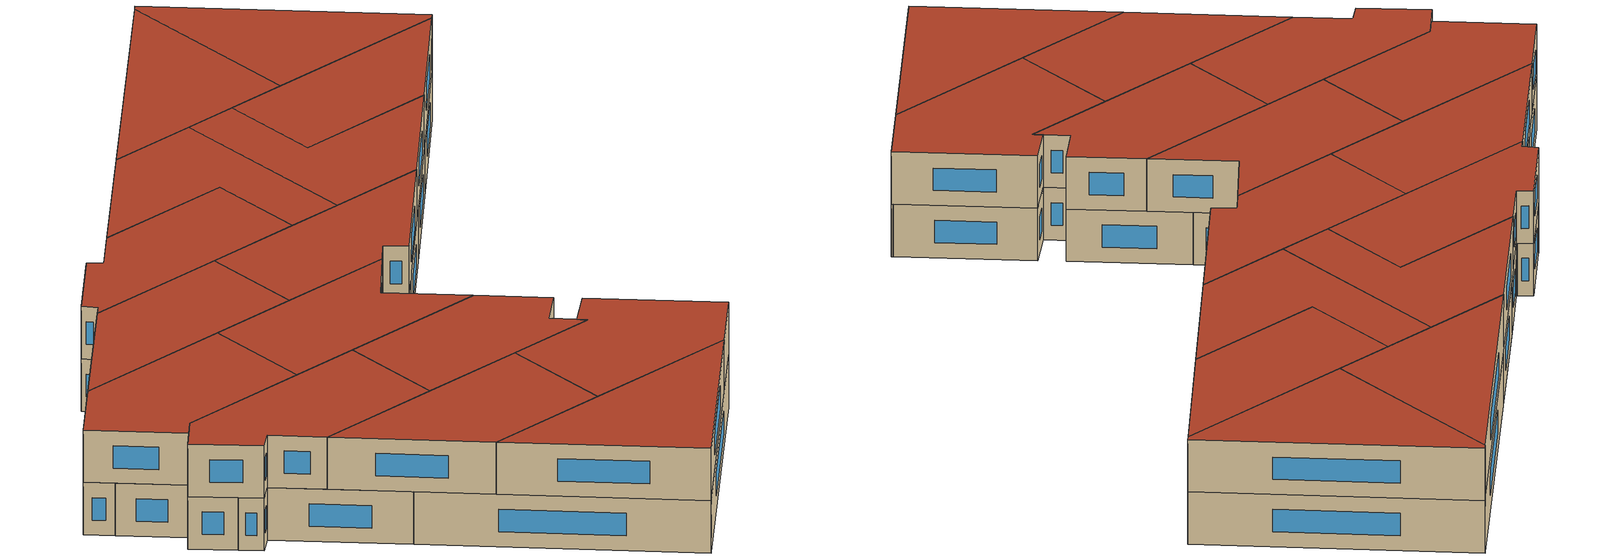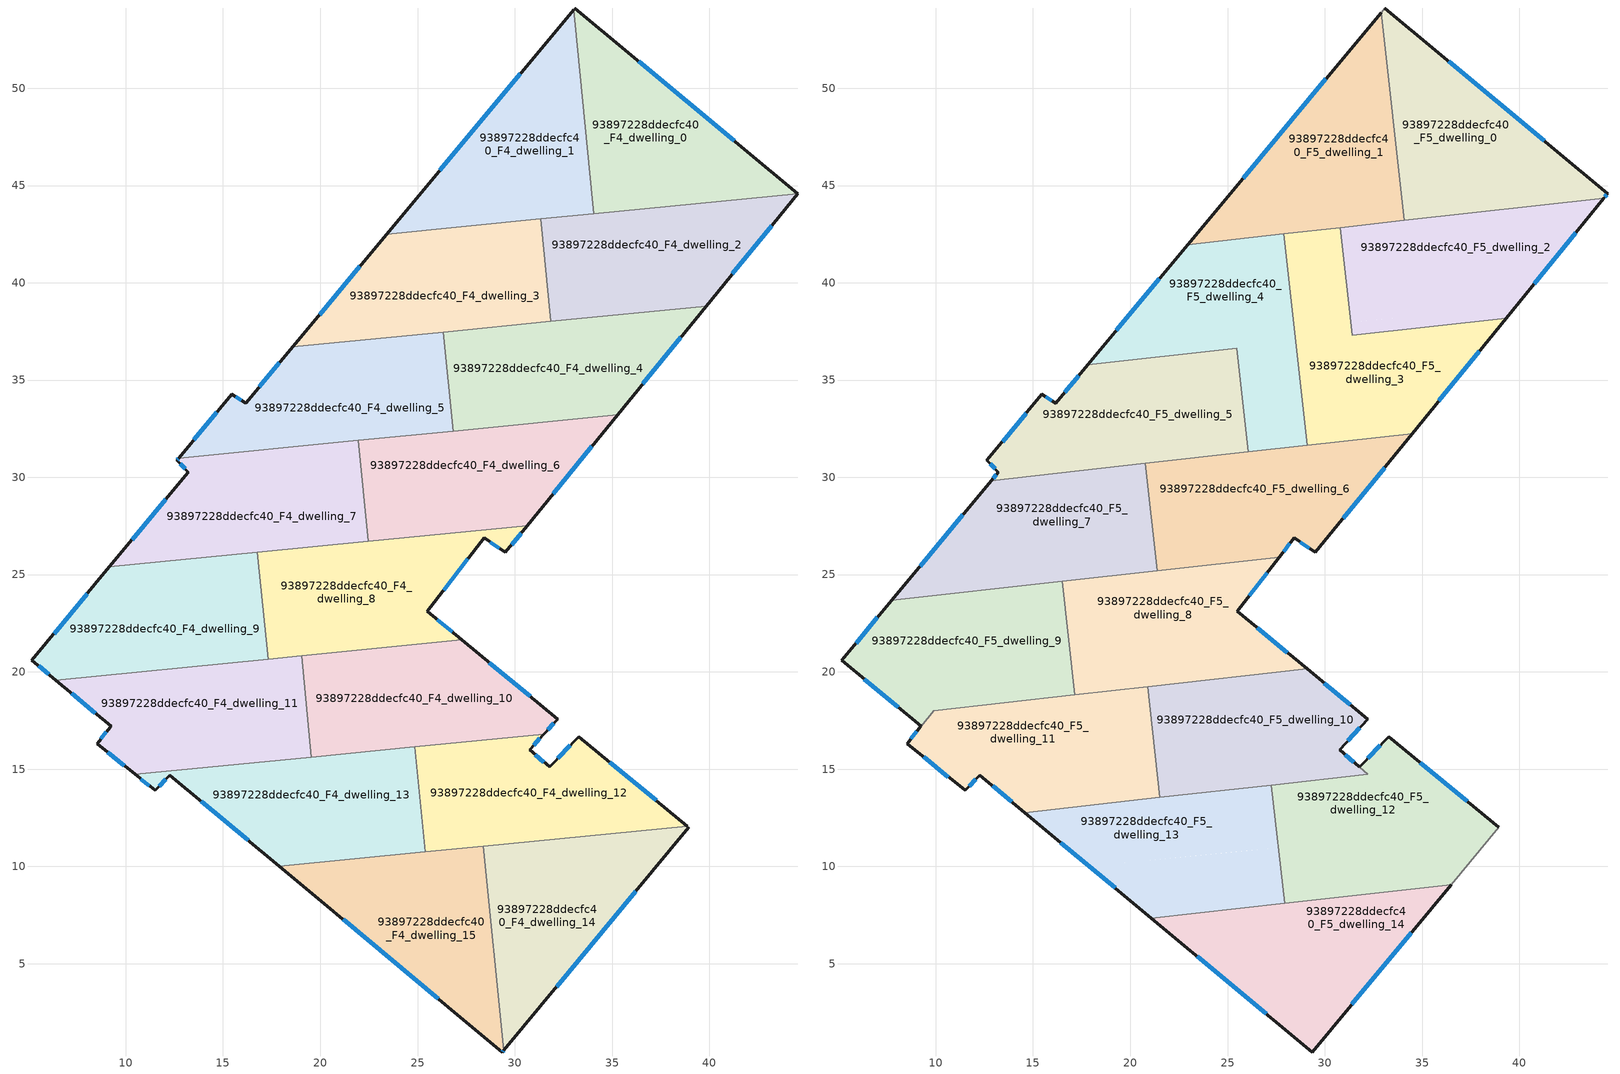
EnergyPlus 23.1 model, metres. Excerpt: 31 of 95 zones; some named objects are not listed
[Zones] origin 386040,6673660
93897228ddecfc40_F4_dwelling_0
 floor to 93897228ddecfc40_F3_dwelling_0 (EU_floor_Construction): 44.54,44.59 34.06,43.55 33.02,54.04 33.09,54.12 z12
 wall outside (EU_wall_Construction): 44.54,44.59 33.09,54.12 z12:15
 wall adiabatic (EU_wall_Construction): 33.09,54.12 33.02,54.04 z12:15
 wall to 93897228ddecfc40_F4_dwelling_1 (EU_wall_Construction): 33.02,54.04 34.06,43.55 z12:15
 wall to 93897228ddecfc40_F4_dwelling_2 (EU_wall_Construction): 34.06,43.55 44.54,44.59 z12:15
 window (EU_Window_Construction): 41.27,47.31 36.36,51.4 z12.86:14.14
93897228ddecfc40_F4_dwelling_1
 floor to 93897228ddecfc40_F3_dwelling_1 (EU_floor_Construction): 33.02,54.04 34.06,43.55 23.41,42.5 z12
 wall outside (EU_wall_Construction): 33.02,54.04 23.41,42.5 z12:15
 wall to 93897228ddecfc40_F4_dwelling_3 (EU_wall_Construction): 23.41,42.5 31.33,43.28 z12:15
 wall to 93897228ddecfc40_F4_dwelling_2 (EU_wall_Construction): 31.33,43.28 34.06,43.55 z12:15
 window (EU_Window_Construction): 30.27,50.74 26.16,45.79 z12.86:14.14
93897228ddecfc40_F4_dwelling_10
 floor to 93897228ddecfc40_F3_dwelling_10 (EU_floor_Construction): 32.2,17.58 31.49,16.8 19.55,15.62 19.04,20.82 27.28,21.64 z12
 wall outside (EU_wall_Construction): 31.49,16.8 32.2,17.58 27.28,21.64 z12:15
 wall to 93897228ddecfc40_F4_dwelling_11 (EU_wall_Construction): 19.04,20.82 19.55,15.62 z12:15
 wall to 93897228ddecfc40_F4_dwelling_12 (EU_wall_Construction): 24.87,16.15 31.49,16.8 z12:15
 wall to 93897228ddecfc40_F4_dwelling_8 (EU_wall_Construction): 27.28,21.64 19.04,20.82 z12:15
 wall to 93897228ddecfc40_F4_dwelling_13 (EU_wall_Construction): 19.55,15.62 24.87,16.15 z12:15
 window (EU_Window_Construction): 31.7,17.02 32,17.36 / 30.8,18.74 28.69,20.48 z12.86:14.14
93897228ddecfc40_F4_dwelling_11
 floor to 93897228ddecfc40_F3_dwelling_11 (EU_floor_Construction): 19.04,20.82 19.55,15.62 10.49,14.72 8.52,16.31 9.2,17.15 9.24,17.21 6.4,19.57 z12
 wall outside (EU_wall_Construction): 6.4,19.57 9.24,17.21 9.2,17.15 8.52,16.31 10.49,14.72 z12:15
 wall to 93897228ddecfc40_F4_dwelling_13 (EU_wall_Construction): 10.49,14.72 19.55,15.62 z12:15
 wall to 93897228ddecfc40_F4_dwelling_9 (EU_wall_Construction): 17.32,20.65 6.4,19.57 z12:15
 wall to 93897228ddecfc40_F4_dwelling_8 (EU_wall_Construction): 19.04,20.82 17.32,20.65 z12:15
 window (EU_Window_Construction): 9.09,15.86 9.93,15.18 / 9.01,16.91 8.72,16.55 / 7.22,18.9 8.43,17.88 z12.86:14.14
93897228ddecfc40_F4_dwelling_12
 floor to 93897228ddecfc40_F3_dwelling_12 (EU_floor_Construction): 38.87,12.08 25.4,10.74 24.86,16.15 31.49,16.8 30.76,16 31.79,15.11 33.28,16.67 z12
 wall outside (EU_wall_Construction): 38.87,12.08 33.28,16.67 31.79,15.11 30.76,16 31.49,16.8 z12:15
 wall to 93897228ddecfc40_F4_dwelling_13 (EU_wall_Construction): 24.86,16.15 25.4,10.74 z12:15
 wall to 93897228ddecfc40_F4_dwelling_14 (EU_wall_Construction): 28.38,11.04 38.87,12.08 z12:15
 wall to 93897228ddecfc40_F4_dwelling_15 (EU_wall_Construction): 25.4,10.74 28.38,11.04 z12:15
 window (EU_Window_Construction): 30.97,16.23 31.28,16.58 / 31.49,15.37 31.05,15.75 / 32.85,16.22 32.21,15.56 / 37.28,13.39 34.88,15.36 z12.86:14.14
93897228ddecfc40_F4_dwelling_13
 floor to 93897228ddecfc40_F3_dwelling_13 (EU_floor_Construction): 24.86,16.15 25.4,10.74 17.9,10 12.26,14.69 11.51,13.91 10.49,14.72 z12
 wall outside (EU_wall_Construction): 10.49,14.72 11.51,13.91 12.26,14.69 17.9,10 z12:15
 wall to 93897228ddecfc40_F4_dwelling_15 (EU_wall_Construction): 17.9,10 25.4,10.74 z12:15
 window (EU_Window_Construction): 11.72,14.13 12.05,14.47 / 10.78,14.49 11.22,14.14 / 13.87,13.35 16.29,11.34 z12.86:14.14
 ceiling adiabatic (EU_roof_Construction): 25.4,10.74 25.08,13.94 14.57,12.77 17.9,10 z15
93897228ddecfc40_F4_dwelling_14
 floor to 93897228ddecfc40_F3_dwelling_14 (EU_floor_Construction): 38.95,12.01 29.42,0.54 28.38,11.04 38.87,12.08 z12
 wall outside (EU_wall_Construction): 29.42,0.54 38.95,12.01 z12:15
 wall to 93897228ddecfc40_F4_dwelling_15 (EU_wall_Construction): 28.38,11.04 29.42,0.54 z12:15
 wall adiabatic (EU_wall_Construction): 38.95,12.01 38.87,12.08 z12:15
 window (EU_Window_Construction): 32.14,3.82 36.23,8.73 z12.86:14.14
 ceiling adiabatic (EU_roof_Construction): 29.42,0.54 36.5,9.06 28.66,8.18 z15
93897228ddecfc40_F4_dwelling_15
 floor to 93897228ddecfc40_F3_dwelling_15 (EU_floor_Construction): 28.38,11.04 29.42,0.54 29.35,0.46 17.9,10 z12
 wall outside (EU_wall_Construction): 17.9,10 29.35,0.46 29.42,0.54 z12:15
 window (EU_Window_Construction): 29.37,0.48 29.4,0.52 / 21.17,7.27 26.08,3.18 z12.86:14.14
93897228ddecfc40_F4_dwelling_2
 floor to 93897228ddecfc40_F3_dwelling_2 (EU_floor_Construction): 44.54,44.59 39.83,38.8 31.85,38.01 31.33,43.28 z12
 wall outside (EU_wall_Construction): 39.83,38.8 44.54,44.59 z12:15
 wall to 93897228ddecfc40_F4_dwelling_3 (EU_wall_Construction): 31.33,43.28 31.85,38.01 z12:15
 wall to 93897228ddecfc40_F4_dwelling_4 (EU_wall_Construction): 31.85,38.01 39.83,38.8 z12:15
 window (EU_Window_Construction): 41.18,40.46 43.2,42.94 z12.86:14.14
93897228ddecfc40_F4_dwelling_3
 floor to 93897228ddecfc40_F3_dwelling_3 (EU_floor_Construction): 31.33,43.28 31.85,38.01 18.58,36.7 23.41,42.5 z12
 wall outside (EU_wall_Construction): 23.41,42.5 18.58,36.7 z12:15
 wall to 93897228ddecfc40_F4_dwelling_5 (EU_wall_Construction): 18.58,36.7 26.33,37.47 z12:15
 wall to 93897228ddecfc40_F4_dwelling_4 (EU_wall_Construction): 26.33,37.47 31.85,38.01 z12:15
 window (EU_Window_Construction): 22.03,40.84 19.96,38.36 z12.86:14.14
93897228ddecfc40_F4_dwelling_4
 floor to 93897228ddecfc40_F3_dwelling_4 (EU_floor_Construction): 39.83,38.8 35.28,33.22 26.84,32.38 26.33,37.47 z12
 wall outside (EU_wall_Construction): 35.28,33.22 39.83,38.8 z12:15
 wall to 93897228ddecfc40_F4_dwelling_5 (EU_wall_Construction): 26.33,37.47 26.84,32.38 z12:15
 wall to 93897228ddecfc40_F4_dwelling_6 (EU_wall_Construction): 26.84,32.38 35.28,33.22 z12:15
 window (EU_Window_Construction): 36.58,34.81 38.53,37.21 z12.86:14.14
93897228ddecfc40_F4_dwelling_5
 floor to 93897228ddecfc40_F3_dwelling_5 (EU_floor_Construction): 26.33,37.47 26.84,32.38 12.73,30.98 15.46,34.28 16.14,33.82 16.17,33.8 16.19,33.83 18.58,36.7 z12
 wall outside (EU_wall_Construction): 18.58,36.7 16.19,33.83 16.17,33.8 16.14,33.82 15.46,34.28 12.73,30.98 z12:15
 wall to 93897228ddecfc40_F4_dwelling_7 (EU_wall_Construction): 12.73,30.98 21.95,31.9 z12:15
 wall to 93897228ddecfc40_F4_dwelling_6 (EU_wall_Construction): 21.95,31.9 26.84,32.38 z12:15
 window (EU_Window_Construction): 14.68,33.34 13.51,31.92 / 15.94,33.95 15.65,34.15 / 17.9,35.88 16.87,34.65 z12.86:14.14
93897228ddecfc40_F4_dwelling_6
 floor to 93897228ddecfc40_F3_dwelling_6 (EU_floor_Construction): 35.28,33.22 30.64,27.52 22.46,26.71 21.95,31.9 z12
 wall outside (EU_wall_Construction): 30.64,27.52 35.28,33.22 z12:15
 wall to 93897228ddecfc40_F4_dwelling_7 (EU_wall_Construction): 21.95,31.9 22.46,26.71 z12:15
 wall to 93897228ddecfc40_F4_dwelling_8 (EU_wall_Construction): 22.46,26.71 30.64,27.52 z12:15
 window (EU_Window_Construction): 31.97,29.15 33.96,31.59 z12.86:14.14
 ceiling adiabatic (EU_roof_Construction): 30.64,27.52 34.49,32.24 22.05,30.86 22.46,26.71 z15
93897228ddecfc40_F4_dwelling_7
 floor to 93897228ddecfc40_F3_dwelling_7 (EU_floor_Construction): 21.95,31.9 22.46,26.71 9.17,25.39 13.22,30.26 12.63,30.87 12.73,30.98 z12
 wall outside (EU_wall_Construction): 12.73,30.98 12.63,30.87 13.22,30.26 9.17,25.39 z12:15
 wall to 93897228ddecfc40_F4_dwelling_9 (EU_wall_Construction): 9.17,25.39 16.77,26.15 z12:15
 wall to 93897228ddecfc40_F4_dwelling_8 (EU_wall_Construction): 16.77,26.15 22.46,26.71 z12:15
 window (EU_Window_Construction): 12.8,30.69 13.05,30.44 / 12.7,30.95 12.66,30.9 / 12.06,28.87 10.32,26.79 z12.86:14.14
 ceiling adiabatic (EU_roof_Construction): 22.46,26.71 22.05,30.86 20.76,30.71 21.22,26.59 z15
93897228ddecfc40_F4_dwelling_8
 floor to 93897228ddecfc40_F3_dwelling_8 (EU_floor_Construction): 30.64,27.52 29.52,26.14 28.43,26.88 25.51,23.11 27.28,21.64 17.32,20.65 16.77,26.15 z12
 wall outside (EU_wall_Construction): 27.28,21.64 25.51,23.11 28.43,26.88 29.52,26.14 30.64,27.52 z12:15
 wall to 93897228ddecfc40_F4_dwelling_9 (EU_wall_Construction): 16.77,26.15 17.32,20.65 z12:15
 window (EU_Window_Construction): 29.84,26.53 30.32,27.13 / 28.74,26.67 29.21,26.35 / 26.34,24.19 27.59,25.8 / 26.78,22.06 26.02,22.69 z12.86:14.14
93897228ddecfc40_F4_dwelling_9
 floor to 93897228ddecfc40_F3_dwelling_9 (EU_floor_Construction): 16.77,26.15 17.32,20.65 6.4,19.57 5.17,20.6 9.17,25.39 z12
 wall outside (EU_wall_Construction): 9.17,25.39 5.17,20.6 6.4,19.57 z12:15
 window (EU_Window_Construction): 8.03,24.02 6.31,21.97 / 5.52,20.3 6.05,19.87 z12.86:14.14
93897228ddecfc40_F5_dwelling_0
 floor to 93897228ddecfc40_F4_dwelling_0 (EU_floor_Construction): 44.54,44.59 34.06,43.55 33.02,54.04 33.09,54.12 z15
 floor to 93897228ddecfc40_F4_dwelling_2 (EU_floor_Construction): 44.54,44.59 44.34,44.35 34.08,43.2 34.05,43.55 z15
 floor to 93897228ddecfc40_F4_dwelling_1 (EU_floor_Construction): 33.02,54.04 34.06,43.55 34.05,43.55 32.9,53.89 z15
 wall outside (EU_wall_Construction): 44.35,44.35 44.54,44.59 33.09,54.12 z15:18
 wall to 93897228ddecfc40_F5_dwelling_1 (EU_wall_Construction): 32.9,53.89 34.09,43.2 z15:18
 wall adiabatic (EU_wall_Construction): 33.09,54.12 32.9,53.89 z15:18
 wall to 93897228ddecfc40_F5_dwelling_2 (EU_wall_Construction): 34.09,43.2 44.35,44.35 z15:18
 window (EU_Window_Construction): 44.4,44.42 44.49,44.52 / 41.27,47.31 36.36,51.4 z15.86:17.14
 roof outside (EU_roof_Construction): 44.35,44.35 44.54,44.59 33.09,54.12 32.9,53.89 34.09,43.2 z18
93897228ddecfc40_F5_dwelling_1
 floor to 93897228ddecfc40_F4_dwelling_1 (EU_floor_Construction): 32.9,53.89 34.05,43.55 23.41,42.5 z15
 floor to 93897228ddecfc40_F4_dwelling_3 (EU_floor_Construction): 31.33,43.28 31.37,42.9 22.97,41.97 23.41,42.5 z15
 floor to 93897228ddecfc40_F4_dwelling_2 (EU_floor_Construction): 34.05,43.55 34.08,43.2 31.37,42.9 31.33,43.28 z15
 wall outside (EU_wall_Construction): 32.9,53.89 22.97,41.97 z15:18
 wall to 93897228ddecfc40_F5_dwelling_4 (EU_wall_Construction): 22.97,41.97 27.89,42.51 z15:18
 wall to 93897228ddecfc40_F5_dwelling_3 (EU_wall_Construction): 27.89,42.51 30.81,42.84 z15:18
 wall to 93897228ddecfc40_F5_dwelling_2 (EU_wall_Construction): 30.81,42.84 34.08,43.2 z15:18
 window (EU_Window_Construction): 30.06,50.48 25.8,45.37 z15.86:17.14
 roof outside (EU_roof_Construction): 34.09,43.2 32.9,53.89 22.97,41.97 z18
93897228ddecfc40_F5_dwelling_10
 floor to 93897228ddecfc40_F4_dwelling_10 (EU_floor_Construction): 32.2,17.58 31.49,16.8 21.27,15.79 20.89,19.23 29.09,20.15 z15
 floor to 93897228ddecfc40_F4_dwelling_12 (EU_floor_Construction): 31.49,16.8 30.76,16 31.79,15.11 32.22,14.73 25.08,13.94 24.87,16.15 z15
 floor to 93897228ddecfc40_F4_dwelling_13 (EU_floor_Construction): 24.87,16.15 25.08,13.94 21.52,13.54 21.27,15.79 z15
 wall outside (EU_wall_Construction): 31.78,15.11 30.76,16 32.2,17.58 29.09,20.15 z15:18
 wall to 93897228ddecfc40_F5_dwelling_11 (EU_wall_Construction): 20.89,19.23 21.52,13.54 z15:18
 wall to 93897228ddecfc40_F5_dwelling_13 (EU_wall_Construction): 21.52,13.54 27.26,14.18 z15:18
 wall to 93897228ddecfc40_F5_dwelling_8 (EU_wall_Construction): 29.09,20.15 20.89,19.23 z15:18
 wall to 93897228ddecfc40_F5_dwelling_12 (EU_wall_Construction): 27.26,14.18 32.22,14.73 31.79,15.11 z15:18
 window (EU_Window_Construction): 31.17,16.45 31.79,17.13 / 31.31,18.31 29.98,19.41 / 31.49,15.37 31.05,15.75 z15.86:17.14
 roof outside (EU_roof_Construction): 32.22,14.73 31.79,15.11 30.76,16 32.2,17.58 29.09,20.15 20.89,19.23 21.52,13.54 z18
93897228ddecfc40_F5_dwelling_11
 floor to 93897228ddecfc40_F4_dwelling_11 (EU_floor_Construction): 19.21,19.05 19.55,15.62 10.49,14.73 8.52,16.31 9.89,18.01 z15
 floor to 93897228ddecfc40_F4_dwelling_13 (EU_floor_Construction): 21.27,15.79 21.52,13.54 14.57,12.77 12.26,14.69 11.51,13.91 10.49,14.73 z15
 floor to 93897228ddecfc40_F4_dwelling_10 (EU_floor_Construction): 20.89,19.23 21.27,15.79 19.55,15.62 19.21,19.05 z15
 wall outside (EU_wall_Construction): 9.24,17.2 8.52,16.31 11.51,13.91 12.26,14.69 14.57,12.77 z15:18
 wall to 93897228ddecfc40_F5_dwelling_9 (EU_wall_Construction): 9.89,18.01 9.24,17.21 / 17.15,18.82 9.9,18.01 z15:18
 wall to 93897228ddecfc40_F5_dwelling_13 (EU_wall_Construction): 14.57,12.77 21.52,13.54 z15:18
 wall to 93897228ddecfc40_F5_dwelling_8 (EU_wall_Construction): 20.89,19.23 17.15,18.82 z15:18
 window (EU_Window_Construction): 12.92,14.14 13.91,13.32 / 11.72,14.13 12.05,14.47 / 9.38,15.62 10.65,14.59 / 9.04,16.95 8.73,16.57 z15.86:17.14
 roof outside (EU_roof_Construction): 21.52,13.54 20.89,19.23 9.9,18.01 8.52,16.31 11.51,13.91 12.26,14.69 14.57,12.77 z18
93897228ddecfc40_F5_dwelling_12
 floor to 93897228ddecfc40_F4_dwelling_12 (EU_floor_Construction): 38.87,12.07 27.62,10.96 27.26,14.18 32.22,14.73 31.78,15.11 33.28,16.67 z15
 floor to 93897228ddecfc40_F4_dwelling_14 (EU_floor_Construction): 38.95,12.01 36.5,9.06 28.66,8.18 28.38,11.04 38.87,12.07 z15
 floor to 93897228ddecfc40_F4_dwelling_15 (EU_floor_Construction): 28.38,11.04 28.66,8.18 27.94,8.1 27.62,10.96 z15
 wall outside (EU_wall_Construction): 38.95,12.01 33.28,16.67 31.79,15.11 z15:18
 wall adiabatic (EU_wall_Construction): 36.5,9.06 38.95,12.01 z15:18
 wall to 93897228ddecfc40_F5_dwelling_13 (EU_wall_Construction): 27.26,14.18 27.94,8.1 z15:18
 wall to 93897228ddecfc40_F5_dwelling_14 (EU_wall_Construction): 27.94,8.1 36.5,9.06 z15:18
 window (EU_Window_Construction): 32.85,16.22 32.21,15.56 / 37.33,13.34 34.9,15.34 z15.86:17.14
 roof outside (EU_roof_Construction): 36.5,9.06 38.95,12.01 33.28,16.67 31.79,15.11 32.22,14.73 27.26,14.18 27.94,8.1 z18
93897228ddecfc40_F5_dwelling_13
 floor to 93897228ddecfc40_F4_dwelling_12 (EU_floor_Construction): 27.26,14.18 27.62,10.96 25.4,10.74 25.08,13.94 z15
 floor to 93897228ddecfc40_F4_dwelling_15 (EU_floor_Construction): 27.62,10.96 27.94,8.1 21.09,7.34 17.9,10 z15
 floor adiabatic (EU_floor_Construction): 25.08,13.94 25.4,10.74 17.9,10 14.57,12.77 z15
 wall outside (EU_wall_Construction): 14.57,12.77 21.09,7.34 z15:18
 wall to 93897228ddecfc40_F5_dwelling_14 (EU_wall_Construction): 21.09,7.34 27.94,8.1 z15:18
 window (EU_Window_Construction): 16.43,11.22 19.23,8.89 z15.86:17.14
 roof outside (EU_roof_Construction): 27.94,8.1 27.26,14.18 14.57,12.77 21.09,7.34 z18
93897228ddecfc40_F5_dwelling_14
 floor adiabatic (EU_floor_Construction): 36.5,9.06 29.42,0.54 28.66,8.18 z15
 floor to 93897228ddecfc40_F4_dwelling_15 (EU_floor_Construction): 28.66,8.18 29.42,0.54 29.35,0.46 21.09,7.34 z15
 wall outside (EU_wall_Construction): 21.09,7.34 29.35,0.46 36.5,9.06 z15:18
 window (EU_Window_Construction): 31.39,2.92 34.46,6.6 / 23.45,5.37 26.99,2.43 z15.86:17.14
 roof outside (EU_roof_Construction): 29.35,0.46 36.5,9.06 21.09,7.34 z18
93897228ddecfc40_F5_dwelling_2
 floor to 93897228ddecfc40_F4_dwelling_2 (EU_floor_Construction): 44.34,44.35 39.83,38.8 31.85,38.01 31.37,42.9 z15
 floor to 93897228ddecfc40_F4_dwelling_4 (EU_floor_Construction): 39.83,38.8 39.32,38.18 31.42,37.3 31.35,37.96 z15
 floor to 93897228ddecfc40_F4_dwelling_3 (EU_floor_Construction): 31.37,42.9 31.85,38.01 31.35,37.96 30.81,42.84 z15
 wall outside (EU_wall_Construction): 39.33,38.18 44.35,44.35 z15:18
 wall to 93897228ddecfc40_F5_dwelling_3 (EU_wall_Construction): 30.81,42.84 31.42,37.3 39.33,38.18 z15:18
 window (EU_Window_Construction): 40.76,39.94 42.91,42.58 z15.86:17.14
 roof outside (EU_roof_Construction): 39.33,38.18 44.35,44.35 30.81,42.84 31.42,37.3 z18
93897228ddecfc40_F5_dwelling_3
 floor to 93897228ddecfc40_F4_dwelling_4 (EU_floor_Construction): 39.32,38.18 35.28,33.22 28.99,32.59 28.43,37.67 31.35,37.96 31.42,37.3 z15
 floor to 93897228ddecfc40_F4_dwelling_6 (EU_floor_Construction): 35.28,33.22 34.49,32.24 29.1,31.64 28.99,32.59 z15
 floor to 93897228ddecfc40_F4_dwelling_3 (EU_floor_Construction): 30.81,42.84 31.35,37.96 28.43,37.67 27.89,42.51 z15
 wall outside (EU_wall_Construction): 34.49,32.24 39.33,38.18 z15:18
 wall to 93897228ddecfc40_F5_dwelling_4 (EU_wall_Construction): 27.89,42.51 29.1,31.64 z15:18
 wall to 93897228ddecfc40_F5_dwelling_6 (EU_wall_Construction): 29.1,31.64 34.49,32.24 z15:18
 window (EU_Window_Construction): 35.87,33.94 37.94,36.48 z15.86:17.14
 roof outside (EU_roof_Construction): 34.49,32.24 39.33,38.18 31.42,37.3 30.81,42.84 27.89,42.51 29.1,31.64 z18
93897228ddecfc40_F5_dwelling_4
 floor to 93897228ddecfc40_F4_dwelling_3 (EU_floor_Construction): 27.89,42.51 28.43,37.67 18.58,36.7 22.97,41.97 z15
 floor to 93897228ddecfc40_F4_dwelling_4 (EU_floor_Construction): 28.43,37.67 28.99,32.59 26.84,32.38 26.33,37.47 z15
 floor to 93897228ddecfc40_F4_dwelling_5 (EU_floor_Construction): 26.33,37.47 26.84,32.38 25.96,32.29 25.47,36.64 17.82,35.79 18.58,36.7 z15
 floor to 93897228ddecfc40_F4_dwelling_6 (EU_floor_Construction): 28.99,32.59 29.1,31.64 26.07,31.3 25.96,32.29 z15
 wall outside (EU_wall_Construction): 22.97,41.97 17.82,35.79 z15:18
 wall to 93897228ddecfc40_F5_dwelling_5 (EU_wall_Construction): 17.82,35.79 25.47,36.64 26.07,31.3 z15:18
 wall to 93897228ddecfc40_F5_dwelling_6 (EU_wall_Construction): 26.07,31.3 29.1,31.64 z15:18
 window (EU_Window_Construction): 21.5,40.2 19.29,37.55 z15.86:17.14
 roof outside (EU_roof_Construction): 29.1,31.64 27.89,42.51 22.97,41.97 17.82,35.79 25.47,36.64 26.07,31.3 z18
93897228ddecfc40_F5_dwelling_5
 floor to 93897228ddecfc40_F4_dwelling_5 (EU_floor_Construction): 25.47,36.64 25.96,32.29 12.73,30.98 15.46,34.28 16.14,33.82 16.17,33.8 17.82,35.79 z15
 floor to 93897228ddecfc40_F4_dwelling_7 (EU_floor_Construction): 21.95,31.9 22.05,30.86 12.86,29.83 13.22,30.26 12.63,30.87 12.73,30.98 z15
 floor to 93897228ddecfc40_F4_dwelling_6 (EU_floor_Construction): 25.96,32.29 26.07,31.3 22.05,30.86 21.95,31.9 z15
 wall outside (EU_wall_Construction): 17.82,35.79 16.17,33.8 15.46,34.28 12.63,30.87 13.22,30.26 12.86,29.83 z15:18
 wall to 93897228ddecfc40_F5_dwelling_7 (EU_wall_Construction): 12.86,29.83 20.76,30.71 z15:18
 wall to 93897228ddecfc40_F5_dwelling_6 (EU_wall_Construction): 20.76,30.71 26.07,31.3 z15:18
 window (EU_Window_Construction): 14.65,33.3 13.44,31.84 / 15.97,33.94 15.66,34.14 / 17.35,35.22 16.64,34.37 / 13.12,30.14 12.97,29.96 / 12.8,30.69 13.05,30.44 z15.86:17.14
 roof outside (EU_roof_Construction): 26.07,31.3 25.47,36.64 17.82,35.79 16.17,33.8 15.46,34.28 12.63,30.87 13.22,30.26 12.86,29.83 z18
93897228ddecfc40_F5_dwelling_6
 floor to 93897228ddecfc40_F4_dwelling_8 (EU_floor_Construction): 30.64,27.52 29.52,26.14 28.43,26.88 27.67,25.9 21.38,25.2 21.22,26.59 z15
 floor adiabatic (EU_floor_Construction): 34.49,32.24 30.64,27.52 21.22,26.59 20.76,30.71 z15
 wall outside (EU_wall_Construction): 27.67,25.9 28.43,26.88 29.52,26.14 34.49,32.24 z15:18
 wall to 93897228ddecfc40_F5_dwelling_7 (EU_wall_Construction): 20.76,30.71 21.38,25.2 z15:18
 wall to 93897228ddecfc40_F5_dwelling_8 (EU_wall_Construction): 21.38,25.2 27.67,25.9 z15:18
 window (EU_Window_Construction): 30.94,27.88 33.07,30.5 / 28.74,26.67 29.21,26.35 / 27.88,26.18 28.21,26.6 z15.86:17.14
 roof outside (EU_roof_Construction): 29.52,26.14 34.49,32.24 20.76,30.71 21.38,25.2 27.67,25.9 28.43,26.88 z18
93897228ddecfc40_F5_dwelling_7
 floor to 93897228ddecfc40_F4_dwelling_7 (EU_floor_Construction): 20.76,30.71 21.22,26.59 9.17,25.39 12.86,29.83 z15
 floor to 93897228ddecfc40_F4_dwelling_9 (EU_floor_Construction): 16.77,26.15 16.92,24.7 7.74,23.68 9.17,25.39 z15
 floor to 93897228ddecfc40_F4_dwelling_8 (EU_floor_Construction): 21.22,26.59 21.38,25.2 16.92,24.7 16.77,26.15 z15
 wall outside (EU_wall_Construction): 12.86,29.83 7.74,23.68 z15:18
 wall to 93897228ddecfc40_F5_dwelling_9 (EU_wall_Construction): 7.74,23.68 16.5,24.65 z15:18
 wall to 93897228ddecfc40_F5_dwelling_8 (EU_wall_Construction): 16.5,24.66 21.38,25.2 z15:18
 window (EU_Window_Construction): 11.4,28.08 9.2,25.44 z15.86:17.14
 roof outside (EU_roof_Construction): 21.38,25.2 20.76,30.71 12.86,29.83 7.74,23.68 z18
93897228ddecfc40_F5_dwelling_8
 floor to 93897228ddecfc40_F4_dwelling_8 (EU_floor_Construction): 27.67,25.9 25.51,23.11 27.28,21.64 17.32,20.65 16.92,24.7 z15
 floor to 93897228ddecfc40_F4_dwelling_10 (EU_floor_Construction): 29.09,20.15 19.21,19.05 19.04,20.82 27.28,21.64 z15
 floor to 93897228ddecfc40_F4_dwelling_11 (EU_floor_Construction): 19.04,20.82 19.21,19.05 17.15,18.82 16.95,20.62 z15
 floor to 93897228ddecfc40_F4_dwelling_9 (EU_floor_Construction): 16.92,24.7 17.32,20.65 16.95,20.62 16.5,24.65 z15
 wall outside (EU_wall_Construction): 29.09,20.15 25.51,23.11 27.67,25.9 z15:18
 wall to 93897228ddecfc40_F5_dwelling_9 (EU_wall_Construction): 16.5,24.66 17.15,18.82 z15:18
 window (EU_Window_Construction): 26.13,23.9 27.05,25.1 / 28.07,20.99 26.53,22.26 z15.86:17.14
 roof outside (EU_roof_Construction): 29.09,20.15 25.51,23.11 27.67,25.9 16.5,24.66 17.15,18.82 z18
93897228ddecfc40_F5_dwelling_9
 floor to 93897228ddecfc40_F4_dwelling_9 (EU_floor_Construction): 16.5,24.66 16.95,20.62 6.4,19.57 5.17,20.6 7.74,23.68 z15
 floor to 93897228ddecfc40_F4_dwelling_11 (EU_floor_Construction): 16.95,20.62 17.15,18.82 9.89,18.01 9.24,17.21 6.4,19.57 z15
 wall outside (EU_wall_Construction): 7.74,23.68 5.17,20.6 9.24,17.21 z15:18
 window (EU_Window_Construction): 7.01,22.8 5.91,21.48 / 6.34,19.63 8.08,18.18 z15.86:17.14
 roof outside (EU_roof_Construction): 17.15,18.82 16.5,24.66 7.74,23.68 5.17,20.6 9.24,17.21 9.89,18.01 z18
[Building]
EU S2 Campaign: North Axis=0; Terrain=City; Solar Distribution=FullExterior
[Site:Location]
Helsinki-Vantaa.AP: Latitude=60.317; Longitude=24.963; Time Zone=2; Elevation=54.6
[SizingPeriod:WeatherFileDays]
AnnualSizingPeriod: Begin Month=1; Begin Day of Month=1; End Month=12; End Day of Month=31; Day of Week for Start Day=Monday; Use Weather File Daylight Saving Period=No; Use Weather File Rain and Snow Indicators=No
[MATERIAL]
EU_InternalMass_Material: Roughness=MediumRough; Thickness=0.1; Conductivity=1; Density=1800; Specific Heat=900; Thermal Absorptance=0.9; Solar Absorptance=0.7; Visible Absorptance=0.7
[MATERIAL:NOMASS] Roughness=MediumRough; Thermal Absorptance=0.9; Solar Absorptance=0.7; Visible Absorptance=0.7
Name | Thermal Resistance
EU_wall_NoMass | 1.10183
EU_roof_NoMass; EU_floor_NoMass | 1.70606
[WINDOWMATERIAL:SIMPLEGLAZINGSYSTEM]
EU_Window_SimpleGlazing: UFactor=3.11035; Solar Heat Gain Coefficient=0.8; Visible Transmittance=0.8
[CONSTRUCTION]
EU_wall_Construction: EU_wall_NoMass
EU_roof_Construction: EU_roof_NoMass
EU_floor_Construction: EU_floor_NoMass
EU_Window_Construction: EU_Window_SimpleGlazing
EU_InternalMass_Construction: EU_InternalMass_Material
[ZONE] Type=1; Multiplier=1; Ceiling Height=autocalculate; Floor Area=autocalculate; Part of Total Floor Area=Yes
Name | Volume
93897228ddecfc40_F4_dwelling_0; 93897228ddecfc40_F4_dwelling_8 | 169.104
93897228ddecfc40_F5_dwelling_0 | 180.382
93897228ddecfc40_F4_dwelling_1 | 169.107
93897228ddecfc40_F5_dwelling_1; 93897228ddecfc40_F5_dwelling_5 | 180.384
93897228ddecfc40_F4_dwelling_10 | 169.079
93897228ddecfc40_F5_dwelling_10 | 170.339
93897228ddecfc40_F4_dwelling_11; 93897228ddecfc40_F4_dwelling_7 | 169.08
93897228ddecfc40_F5_dwelling_11 | 178.806
93897228ddecfc40_F4_dwelling_12 | 169.103
93897228ddecfc40_F5_dwelling_12 | 190.424
93897228ddecfc40_F4_dwelling_13 | 169.111
93897228ddecfc40_F5_dwelling_13 | 180.374
93897228ddecfc40_F4_dwelling_14 | 169.078
93897228ddecfc40_F5_dwelling_14; 93897228ddecfc40_F5_dwelling_6 | 180.365
93897228ddecfc40_F4_dwelling_15 | 169.091
93897228ddecfc40_F4_dwelling_2 | 169.083
93897228ddecfc40_F5_dwelling_2 | 180.33
93897228ddecfc40_F4_dwelling_3 | 169.088
93897228ddecfc40_F5_dwelling_3 | 180.354
93897228ddecfc40_F4_dwelling_4 | 169.084
93897228ddecfc40_F5_dwelling_4 | 180.377
93897228ddecfc40_F4_dwelling_5 | 169.096
93897228ddecfc40_F4_dwelling_6 | 169.076
93897228ddecfc40_F5_dwelling_7 | 180.372
93897228ddecfc40_F5_dwelling_8 | 180.37
93897228ddecfc40_F4_dwelling_9 | 169.112
93897228ddecfc40_F5_dwelling_9 | 181.93
[INTERNALMASS] Construction=EU_InternalMass_Construction
Name | Zone or ZoneList | Surface Area
93897228ddecfc40_F4_dwelling_0_EU_InternalMass | 93897228ddecfc40_F4_dwelling_0 | 56.3648
93897228ddecfc40_F4_dwelling_1_EU_InternalMass | 93897228ddecfc40_F4_dwelling_1 | 56.3697
93897228ddecfc40_F4_dwelling_2_EU_InternalMass | 93897228ddecfc40_F4_dwelling_2 | 56.3646
93897228ddecfc40_F4_dwelling_3_EU_InternalMass | 93897228ddecfc40_F4_dwelling_3 | 56.363
93897228ddecfc40_F4_dwelling_4_EU_InternalMass | 93897228ddecfc40_F4_dwelling_4 | 56.3617
93897228ddecfc40_F4_dwelling_5_EU_InternalMass | 93897228ddecfc40_F4_dwelling_5 | 56.3654
93897228ddecfc40_F4_dwelling_6_EU_InternalMass | 93897228ddecfc40_F4_dwelling_6 | 56.3582
93897228ddecfc40_F4_dwelling_7_EU_InternalMass | 93897228ddecfc40_F4_dwelling_7 | 56.3581
93897228ddecfc40_F4_dwelling_8_EU_InternalMass | 93897228ddecfc40_F4_dwelling_8 | 56.369
93897228ddecfc40_F4_dwelling_9_EU_InternalMass | 93897228ddecfc40_F4_dwelling_9 | 56.3716
93897228ddecfc40_F4_dwelling_10_EU_InternalMass | 93897228ddecfc40_F4_dwelling_10 | 56.3614
93897228ddecfc40_F4_dwelling_11_EU_InternalMass | 93897228ddecfc40_F4_dwelling_11 | 56.3602
93897228ddecfc40_F4_dwelling_12_EU_InternalMass | 93897228ddecfc40_F4_dwelling_12 | 56.3656
93897228ddecfc40_F4_dwelling_13_EU_InternalMass | 93897228ddecfc40_F4_dwelling_13 | 56.3707
93897228ddecfc40_F4_dwelling_14_EU_InternalMass | 93897228ddecfc40_F4_dwelling_14 | 56.3588
93897228ddecfc40_F4_dwelling_15_EU_InternalMass | 93897228ddecfc40_F4_dwelling_15 | 56.3652
93897228ddecfc40_F5_dwelling_0_EU_InternalMass | 93897228ddecfc40_F5_dwelling_0 | 60.1272
93897228ddecfc40_F5_dwelling_1_EU_InternalMass | 93897228ddecfc40_F5_dwelling_1 | 60.1243
93897228ddecfc40_F5_dwelling_2_EU_InternalMass | 93897228ddecfc40_F5_dwelling_2 | 60.1088
93897228ddecfc40_F5_dwelling_3_EU_InternalMass | 93897228ddecfc40_F5_dwelling_3 | 60.1178
93897228ddecfc40_F5_dwelling_4_EU_InternalMass | 93897228ddecfc40_F5_dwelling_4 | 60.1223
93897228ddecfc40_F5_dwelling_5_EU_InternalMass | 93897228ddecfc40_F5_dwelling_5 | 60.1287
93897228ddecfc40_F5_dwelling_6_EU_InternalMass | 93897228ddecfc40_F5_dwelling_6 | 60.1216
93897228ddecfc40_F5_dwelling_7_EU_InternalMass | 93897228ddecfc40_F5_dwelling_7 | 60.123
93897228ddecfc40_F5_dwelling_8_EU_InternalMass | 93897228ddecfc40_F5_dwelling_8 | 60.1242
93897228ddecfc40_F5_dwelling_9_EU_InternalMass | 93897228ddecfc40_F5_dwelling_9 | 60.6423
93897228ddecfc40_F5_dwelling_10_EU_InternalMass | 93897228ddecfc40_F5_dwelling_10 | 56.7818
93897228ddecfc40_F5_dwelling_11_EU_InternalMass | 93897228ddecfc40_F5_dwelling_11 | 59.6029
93897228ddecfc40_F5_dwelling_12_EU_InternalMass | 93897228ddecfc40_F5_dwelling_12 | 63.4737
93897228ddecfc40_F5_dwelling_13_EU_InternalMass | 93897228ddecfc40_F5_dwelling_13 | 60.1245
93897228ddecfc40_F5_dwelling_14_EU_InternalMass | 93897228ddecfc40_F5_dwelling_14 | 60.1215
[OTHEREQUIPMENT] Fuel Type=Electricity; Design Level Calculation Method=Watts/Area; Power per Zone Floor Area=1; Fraction Latent=0; Fraction Radiant=0; Fraction Lost=0; Carbon Dioxide Generation Rate=0; EndUse Subcategory=EU_Step8_InternalGains
Name | Zone or ZoneList or Space or SpaceList | Schedule
EU_Step8_InternalGain_93897228ddecfc40_F4_dwelling_0_f000 | 93897228ddecfc40_F4_dwelling_0 | EU_Step8_GainSchedule_93897228ddecfc40_F4_dwelling_0_f000
EU_Step8_InternalGain_93897228ddecfc40_F4_dwelling_1_f000 | 93897228ddecfc40_F4_dwelling_1 | EU_Step8_GainSchedule_93897228ddecfc40_F4_dwelling_1_f000
EU_Step8_InternalGain_93897228ddecfc40_F4_dwelling_2_f000 | 93897228ddecfc40_F4_dwelling_2 | EU_Step8_GainSchedule_93897228ddecfc40_F4_dwelling_2_f000
EU_Step8_InternalGain_93897228ddecfc40_F4_dwelling_3_f000 | 93897228ddecfc40_F4_dwelling_3 | EU_Step8_GainSchedule_93897228ddecfc40_F4_dwelling_3_f000
EU_Step8_InternalGain_93897228ddecfc40_F4_dwelling_4_f000 | 93897228ddecfc40_F4_dwelling_4 | EU_Step8_GainSchedule_93897228ddecfc40_F4_dwelling_4_f000
EU_Step8_InternalGain_93897228ddecfc40_F4_dwelling_5_f000 | 93897228ddecfc40_F4_dwelling_5 | EU_Step8_GainSchedule_93897228ddecfc40_F4_dwelling_5_f000
EU_Step8_InternalGain_93897228ddecfc40_F4_dwelling_6_f000 | 93897228ddecfc40_F4_dwelling_6 | EU_Step8_GainSchedule_93897228ddecfc40_F4_dwelling_6_f000
EU_Step8_InternalGain_93897228ddecfc40_F4_dwelling_7_f000 | 93897228ddecfc40_F4_dwelling_7 | EU_Step8_GainSchedule_93897228ddecfc40_F4_dwelling_7_f000
EU_Step8_InternalGain_93897228ddecfc40_F4_dwelling_8_f000 | 93897228ddecfc40_F4_dwelling_8 | EU_Step8_GainSchedule_93897228ddecfc40_F4_dwelling_8_f000
EU_Step8_InternalGain_93897228ddecfc40_F4_dwelling_9_f000 | 93897228ddecfc40_F4_dwelling_9 | EU_Step8_GainSchedule_93897228ddecfc40_F4_dwelling_9_f000
EU_Step8_InternalGain_93897228ddecfc40_F4_dwelling_10_f000 | 93897228ddecfc40_F4_dwelling_10 | EU_Step8_GainSchedule_93897228ddecfc40_F4_dwelling_10_f000
EU_Step8_InternalGain_93897228ddecfc40_F4_dwelling_11_f000 | 93897228ddecfc40_F4_dwelling_11 | EU_Step8_GainSchedule_93897228ddecfc40_F4_dwelling_11_f000
EU_Step8_InternalGain_93897228ddecfc40_F4_dwelling_12_f000 | 93897228ddecfc40_F4_dwelling_12 | EU_Step8_GainSchedule_93897228ddecfc40_F4_dwelling_12_f000
EU_Step8_InternalGain_93897228ddecfc40_F4_dwelling_13_f000 | 93897228ddecfc40_F4_dwelling_13 | EU_Step8_GainSchedule_93897228ddecfc40_F4_dwelling_13_f000
EU_Step8_InternalGain_93897228ddecfc40_F4_dwelling_14_f000 | 93897228ddecfc40_F4_dwelling_14 | EU_Step8_GainSchedule_93897228ddecfc40_F4_dwelling_14_f000
EU_Step8_InternalGain_93897228ddecfc40_F4_dwelling_15_f000 | 93897228ddecfc40_F4_dwelling_15 | EU_Step8_GainSchedule_93897228ddecfc40_F4_dwelling_15_f000
EU_Step8_InternalGain_93897228ddecfc40_F5_dwelling_0_f000 | 93897228ddecfc40_F5_dwelling_0 | EU_Step8_GainSchedule_93897228ddecfc40_F5_dwelling_0_f000
EU_Step8_InternalGain_93897228ddecfc40_F5_dwelling_1_f000 | 93897228ddecfc40_F5_dwelling_1 | EU_Step8_GainSchedule_93897228ddecfc40_F5_dwelling_1_f000
EU_Step8_InternalGain_93897228ddecfc40_F5_dwelling_2_f000 | 93897228ddecfc40_F5_dwelling_2 | EU_Step8_GainSchedule_93897228ddecfc40_F5_dwelling_2_f000
EU_Step8_InternalGain_93897228ddecfc40_F5_dwelling_3_f000 | 93897228ddecfc40_F5_dwelling_3 | EU_Step8_GainSchedule_93897228ddecfc40_F5_dwelling_3_f000
EU_Step8_InternalGain_93897228ddecfc40_F5_dwelling_4_f000 | 93897228ddecfc40_F5_dwelling_4 | EU_Step8_GainSchedule_93897228ddecfc40_F5_dwelling_4_f000
EU_Step8_InternalGain_93897228ddecfc40_F5_dwelling_5_f000 | 93897228ddecfc40_F5_dwelling_5 | EU_Step8_GainSchedule_93897228ddecfc40_F5_dwelling_5_f000
EU_Step8_InternalGain_93897228ddecfc40_F5_dwelling_6_f000 | 93897228ddecfc40_F5_dwelling_6 | EU_Step8_GainSchedule_93897228ddecfc40_F5_dwelling_6_f000
EU_Step8_InternalGain_93897228ddecfc40_F5_dwelling_7_f000 | 93897228ddecfc40_F5_dwelling_7 | EU_Step8_GainSchedule_93897228ddecfc40_F5_dwelling_7_f000
EU_Step8_InternalGain_93897228ddecfc40_F5_dwelling_8_f000 | 93897228ddecfc40_F5_dwelling_8 | EU_Step8_GainSchedule_93897228ddecfc40_F5_dwelling_8_f000
EU_Step8_InternalGain_93897228ddecfc40_F5_dwelling_9_f000 | 93897228ddecfc40_F5_dwelling_9 | EU_Step8_GainSchedule_93897228ddecfc40_F5_dwelling_9_f000
EU_Step8_InternalGain_93897228ddecfc40_F5_dwelling_10_f000 | 93897228ddecfc40_F5_dwelling_10 | EU_Step8_GainSchedule_93897228ddecfc40_F5_dwelling_10_f000
EU_Step8_InternalGain_93897228ddecfc40_F5_dwelling_11_f000 | 93897228ddecfc40_F5_dwelling_11 | EU_Step8_GainSchedule_93897228ddecfc40_F5_dwelling_11_f000
EU_Step8_InternalGain_93897228ddecfc40_F5_dwelling_12_f000 | 93897228ddecfc40_F5_dwelling_12 | EU_Step8_GainSchedule_93897228ddecfc40_F5_dwelling_12_f000
EU_Step8_InternalGain_93897228ddecfc40_F5_dwelling_13_f000 | 93897228ddecfc40_F5_dwelling_13 | EU_Step8_GainSchedule_93897228ddecfc40_F5_dwelling_13_f000
EU_Step8_InternalGain_93897228ddecfc40_F5_dwelling_14_f000 | 93897228ddecfc40_F5_dwelling_14 | EU_Step8_GainSchedule_93897228ddecfc40_F5_dwelling_14_f000
[ZONEVENTILATION:DESIGNFLOWRATE] Schedule=EU_AlwaysOn; Design Flow Rate Calculation Method=AirChanges/Hour; Air Changes per Hour=0.756316; Ventilation Type=Natural; Fan Pressure Rise=0; Fan Total Efficiency=1; Constant Term Coefficient=1; Temperature Term Coefficient=0; Velocity Term Coefficient=0; Velocity Squared Term Coefficient=0; Minimum Indoor Temperature=-100; Maximum Indoor Temperature=100; Delta Temperature=-100; Minimum Outdoor Temperature=-100; Maximum Outdoor Temperature=100; Maximum Wind Speed=40
Name | Zone or ZoneList or Space or SpaceList
EU_ConstantAir_93897228ddecfc40_F4_dwelling_0 | 93897228ddecfc40_F4_dwelling_0
EU_ConstantAir_93897228ddecfc40_F4_dwelling_1 | 93897228ddecfc40_F4_dwelling_1
EU_ConstantAir_93897228ddecfc40_F4_dwelling_2 | 93897228ddecfc40_F4_dwelling_2
EU_ConstantAir_93897228ddecfc40_F4_dwelling_3 | 93897228ddecfc40_F4_dwelling_3
EU_ConstantAir_93897228ddecfc40_F4_dwelling_4 | 93897228ddecfc40_F4_dwelling_4
EU_ConstantAir_93897228ddecfc40_F4_dwelling_5 | 93897228ddecfc40_F4_dwelling_5
EU_ConstantAir_93897228ddecfc40_F4_dwelling_6 | 93897228ddecfc40_F4_dwelling_6
EU_ConstantAir_93897228ddecfc40_F4_dwelling_7 | 93897228ddecfc40_F4_dwelling_7
EU_ConstantAir_93897228ddecfc40_F4_dwelling_8 | 93897228ddecfc40_F4_dwelling_8
EU_ConstantAir_93897228ddecfc40_F4_dwelling_9 | 93897228ddecfc40_F4_dwelling_9
EU_ConstantAir_93897228ddecfc40_F4_dwelling_10 | 93897228ddecfc40_F4_dwelling_10
EU_ConstantAir_93897228ddecfc40_F4_dwelling_11 | 93897228ddecfc40_F4_dwelling_11
EU_ConstantAir_93897228ddecfc40_F4_dwelling_12 | 93897228ddecfc40_F4_dwelling_12
EU_ConstantAir_93897228ddecfc40_F4_dwelling_13 | 93897228ddecfc40_F4_dwelling_13
EU_ConstantAir_93897228ddecfc40_F4_dwelling_14 | 93897228ddecfc40_F4_dwelling_14
EU_ConstantAir_93897228ddecfc40_F4_dwelling_15 | 93897228ddecfc40_F4_dwelling_15
EU_ConstantAir_93897228ddecfc40_F5_dwelling_0 | 93897228ddecfc40_F5_dwelling_0
EU_ConstantAir_93897228ddecfc40_F5_dwelling_1 | 93897228ddecfc40_F5_dwelling_1
EU_ConstantAir_93897228ddecfc40_F5_dwelling_2 | 93897228ddecfc40_F5_dwelling_2
EU_ConstantAir_93897228ddecfc40_F5_dwelling_3 | 93897228ddecfc40_F5_dwelling_3
EU_ConstantAir_93897228ddecfc40_F5_dwelling_4 | 93897228ddecfc40_F5_dwelling_4
EU_ConstantAir_93897228ddecfc40_F5_dwelling_5 | 93897228ddecfc40_F5_dwelling_5
EU_ConstantAir_93897228ddecfc40_F5_dwelling_6 | 93897228ddecfc40_F5_dwelling_6
EU_ConstantAir_93897228ddecfc40_F5_dwelling_7 | 93897228ddecfc40_F5_dwelling_7
EU_ConstantAir_93897228ddecfc40_F5_dwelling_8 | 93897228ddecfc40_F5_dwelling_8
EU_ConstantAir_93897228ddecfc40_F5_dwelling_9 | 93897228ddecfc40_F5_dwelling_9
EU_ConstantAir_93897228ddecfc40_F5_dwelling_10 | 93897228ddecfc40_F5_dwelling_10
EU_ConstantAir_93897228ddecfc40_F5_dwelling_11 | 93897228ddecfc40_F5_dwelling_11
EU_ConstantAir_93897228ddecfc40_F5_dwelling_12 | 93897228ddecfc40_F5_dwelling_12
EU_ConstantAir_93897228ddecfc40_F5_dwelling_13 | 93897228ddecfc40_F5_dwelling_13
EU_ConstantAir_93897228ddecfc40_F5_dwelling_14 | 93897228ddecfc40_F5_dwelling_14
[HVACTEMPLATE:ZONE:IDEALLOADSAIRSYSTEM] System Availability Schedule=EU_AlwaysOn; Maximum Heating Supply Air Temperature=50; Minimum Cooling Supply Air Temperature=13; Maximum Heating Supply Air Humidity Ratio=0.0156; Minimum Cooling Supply Air Humidity Ratio=0.0077; Heating Limit=NoLimit; Cooling Limit=NoLimit; Heating Availability Schedule=EU_AlwaysOn; Cooling Availability Schedule=EU_CoolingOff; Dehumidification Control Type=ConstantSensibleHeatRatio; Cooling Sensible Heat Ratio=0.7; Dehumidification Setpoint=60; Humidification Control Type=None; Humidification Setpoint=30; Outdoor Air Method=None; Outdoor Air Flow Rate per Person=0.00944; Outdoor Air Flow Rate per Zone Floor Area=0; Outdoor Air Flow Rate per Zone=0; Demand Controlled Ventilation Type=None; Outdoor Air Economizer Type=NoEconomizer; Heat Recovery Type=None; Sensible Heat Recovery Effectiveness=0.7; Latent Heat Recovery Effectiveness=0.65
Name | Template Thermostat
93897228ddecfc40_F4_dwelling_0 | EU_HeatOnly_93897228ddecfc40_F4_dwelling_0
93897228ddecfc40_F4_dwelling_1 | EU_HeatOnly_93897228ddecfc40_F4_dwelling_1
93897228ddecfc40_F4_dwelling_2 | EU_HeatOnly_93897228ddecfc40_F4_dwelling_2
93897228ddecfc40_F4_dwelling_3 | EU_HeatOnly_93897228ddecfc40_F4_dwelling_3
93897228ddecfc40_F4_dwelling_4 | EU_HeatOnly_93897228ddecfc40_F4_dwelling_4
93897228ddecfc40_F4_dwelling_5 | EU_HeatOnly_93897228ddecfc40_F4_dwelling_5
93897228ddecfc40_F4_dwelling_6 | EU_HeatOnly_93897228ddecfc40_F4_dwelling_6
93897228ddecfc40_F4_dwelling_7 | EU_HeatOnly_93897228ddecfc40_F4_dwelling_7
93897228ddecfc40_F4_dwelling_8 | EU_HeatOnly_93897228ddecfc40_F4_dwelling_8
93897228ddecfc40_F4_dwelling_9 | EU_HeatOnly_93897228ddecfc40_F4_dwelling_9
93897228ddecfc40_F4_dwelling_10 | EU_HeatOnly_93897228ddecfc40_F4_dwelling_10
93897228ddecfc40_F4_dwelling_11 | EU_HeatOnly_93897228ddecfc40_F4_dwelling_11
93897228ddecfc40_F4_dwelling_12 | EU_HeatOnly_93897228ddecfc40_F4_dwelling_12
93897228ddecfc40_F4_dwelling_13 | EU_HeatOnly_93897228ddecfc40_F4_dwelling_13
93897228ddecfc40_F4_dwelling_14 | EU_HeatOnly_93897228ddecfc40_F4_dwelling_14
93897228ddecfc40_F4_dwelling_15 | EU_HeatOnly_93897228ddecfc40_F4_dwelling_15
93897228ddecfc40_F5_dwelling_0 | EU_HeatOnly_93897228ddecfc40_F5_dwelling_0
93897228ddecfc40_F5_dwelling_1 | EU_HeatOnly_93897228ddecfc40_F5_dwelling_1
93897228ddecfc40_F5_dwelling_2 | EU_HeatOnly_93897228ddecfc40_F5_dwelling_2
93897228ddecfc40_F5_dwelling_3 | EU_HeatOnly_93897228ddecfc40_F5_dwelling_3
93897228ddecfc40_F5_dwelling_4 | EU_HeatOnly_93897228ddecfc40_F5_dwelling_4
93897228ddecfc40_F5_dwelling_5 | EU_HeatOnly_93897228ddecfc40_F5_dwelling_5
93897228ddecfc40_F5_dwelling_6 | EU_HeatOnly_93897228ddecfc40_F5_dwelling_6
93897228ddecfc40_F5_dwelling_7 | EU_HeatOnly_93897228ddecfc40_F5_dwelling_7
93897228ddecfc40_F5_dwelling_8 | EU_HeatOnly_93897228ddecfc40_F5_dwelling_8
93897228ddecfc40_F5_dwelling_9 | EU_HeatOnly_93897228ddecfc40_F5_dwelling_9
93897228ddecfc40_F5_dwelling_10 | EU_HeatOnly_93897228ddecfc40_F5_dwelling_10
93897228ddecfc40_F5_dwelling_11 | EU_HeatOnly_93897228ddecfc40_F5_dwelling_11
93897228ddecfc40_F5_dwelling_12 | EU_HeatOnly_93897228ddecfc40_F5_dwelling_12
93897228ddecfc40_F5_dwelling_13 | EU_HeatOnly_93897228ddecfc40_F5_dwelling_13
93897228ddecfc40_F5_dwelling_14 | EU_HeatOnly_93897228ddecfc40_F5_dwelling_14
[SIZING:ZONE] Zone Cooling Design Supply Air Temperature Input Method=SupplyAirTemperature; Zone Cooling Design Supply Air Temperature=13; Zone Heating Design Supply Air Temperature Input Method=SupplyAirTemperature; Zone Heating Design Supply Air Temperature=50; Zone Cooling Design Supply Air Humidity Ratio=0.008; Zone Heating Design Supply Air Humidity Ratio=0.008; Cooling Design Air Flow Method=DesignDay; Cooling Design Air Flow Rate=0; Cooling Minimum Air Flow per Zone Floor Area=0.000762; Cooling Minimum Air Flow=0; Cooling Minimum Air Flow Fraction=0.2; Heating Design Air Flow Method=DesignDay; Heating Design Air Flow Rate=0; Heating Maximum Air Flow per Zone Floor Area=0.002032; Heating Maximum Air Flow=0.141576; Heating Maximum Air Flow Fraction=0.3; Account for Dedicated Outdoor Air System=No; Dedicated Outdoor Air System Control Strategy=NeutralSupplyAir; Dedicated Outdoor Air Low Setpoint Temperature for Design=autosize; Dedicated Outdoor Air High Setpoint Temperature for Design=autosize; Zone Load Sizing Method=Sensible Load Only No Latent Load; Zone Latent Cooling Design Supply Air Humidity Ratio Input Method=HumidityRatioDifference; Zone Cooling Design Supply Air Humidity Ratio Difference=0.005; Zone Latent Heating Design Supply Air Humidity Ratio Input Method=HumidityRatioDifference; Zone Humidification Design Supply Air Humidity Ratio Difference=0.005
93897228ddecfc40_F4_dwelling_0; 93897228ddecfc40_F4_dwelling_1; 93897228ddecfc40_F4_dwelling_2; 93897228ddecfc40_F4_dwelling_3; 93897228ddecfc40_F4_dwelling_4; 93897228ddecfc40_F4_dwelling_5; 93897228ddecfc40_F4_dwelling_6; 93897228ddecfc40_F4_dwelling_7; 93897228ddecfc40_F4_dwelling_8; 93897228ddecfc40_F4_dwelling_9; 93897228ddecfc40_F4_dwelling_10; 93897228ddecfc40_F4_dwelling_11; 93897228ddecfc40_F4_dwelling_12; 93897228ddecfc40_F4_dwelling_13; 93897228ddecfc40_F4_dwelling_14; 93897228ddecfc40_F4_dwelling_15; 93897228ddecfc40_F5_dwelling_0; 93897228ddecfc40_F5_dwelling_1; 93897228ddecfc40_F5_dwelling_2; 93897228ddecfc40_F5_dwelling_3; 93897228ddecfc40_F5_dwelling_4; 93897228ddecfc40_F5_dwelling_5; 93897228ddecfc40_F5_dwelling_6; 93897228ddecfc40_F5_dwelling_7; 93897228ddecfc40_F5_dwelling_8; 93897228ddecfc40_F5_dwelling_9; 93897228ddecfc40_F5_dwelling_10; 93897228ddecfc40_F5_dwelling_11; 93897228ddecfc40_F5_dwelling_12; 93897228ddecfc40_F5_dwelling_13; 93897228ddecfc40_F5_dwelling_14
[SCHEDULE:CONSTANT]
Name | Hourly Value
EU_AlwaysOn | 1
EU_CoolingOff | 0
[SCHEDULE:FILE] Column Number=1; Rows to Skip at Top=0; Number of Hours of Data=8760; Column Separator=Comma; Interpolate to Timestep=No; Minutes per Item=60; Adjust Schedule for Daylight Savings=Yes
Name | File
EU_Step8_GainSchedule_93897228ddecfc40_F4_dwelling_0_f000 | ../../schedules/93897228ddecfc40/93897228ddecfc40_F4_dwelling_0_f000_gain.csv
EU_Step8_GainSchedule_93897228ddecfc40_F4_dwelling_1_f000 | ../../schedules/93897228ddecfc40/93897228ddecfc40_F4_dwelling_1_f000_gain.csv
EU_Step8_GainSchedule_93897228ddecfc40_F4_dwelling_2_f000 | ../../schedules/93897228ddecfc40/93897228ddecfc40_F4_dwelling_2_f000_gain.csv
EU_Step8_GainSchedule_93897228ddecfc40_F4_dwelling_3_f000 | ../../schedules/93897228ddecfc40/93897228ddecfc40_F4_dwelling_3_f000_gain.csv
EU_Step8_GainSchedule_93897228ddecfc40_F4_dwelling_4_f000 | ../../schedules/93897228ddecfc40/93897228ddecfc40_F4_dwelling_4_f000_gain.csv
EU_Step8_GainSchedule_93897228ddecfc40_F4_dwelling_5_f000 | ../../schedules/93897228ddecfc40/93897228ddecfc40_F4_dwelling_5_f000_gain.csv
EU_Step8_GainSchedule_93897228ddecfc40_F4_dwelling_6_f000 | ../../schedules/93897228ddecfc40/93897228ddecfc40_F4_dwelling_6_f000_gain.csv
EU_Step8_GainSchedule_93897228ddecfc40_F4_dwelling_7_f000 | ../../schedules/93897228ddecfc40/93897228ddecfc40_F4_dwelling_7_f000_gain.csv
EU_Step8_GainSchedule_93897228ddecfc40_F4_dwelling_8_f000 | ../../schedules/93897228ddecfc40/93897228ddecfc40_F4_dwelling_8_f000_gain.csv
EU_Step8_GainSchedule_93897228ddecfc40_F4_dwelling_9_f000 | ../../schedules/93897228ddecfc40/93897228ddecfc40_F4_dwelling_9_f000_gain.csv
EU_Step8_GainSchedule_93897228ddecfc40_F4_dwelling_10_f000 | ../../schedules/93897228ddecfc40/93897228ddecfc40_F4_dwelling_10_f000_gain.csv
EU_Step8_GainSchedule_93897228ddecfc40_F4_dwelling_11_f000 | ../../schedules/93897228ddecfc40/93897228ddecfc40_F4_dwelling_11_f000_gain.csv
EU_Step8_GainSchedule_93897228ddecfc40_F4_dwelling_12_f000 | ../../schedules/93897228ddecfc40/93897228ddecfc40_F4_dwelling_12_f000_gain.csv
EU_Step8_GainSchedule_93897228ddecfc40_F4_dwelling_13_f000 | ../../schedules/93897228ddecfc40/93897228ddecfc40_F4_dwelling_13_f000_gain.csv
EU_Step8_GainSchedule_93897228ddecfc40_F4_dwelling_14_f000 | ../../schedules/93897228ddecfc40/93897228ddecfc40_F4_dwelling_14_f000_gain.csv
EU_Step8_GainSchedule_93897228ddecfc40_F4_dwelling_15_f000 | ../../schedules/93897228ddecfc40/93897228ddecfc40_F4_dwelling_15_f000_gain.csv
EU_Step8_GainSchedule_93897228ddecfc40_F5_dwelling_0_f000 | ../../schedules/93897228ddecfc40/93897228ddecfc40_F5_dwelling_0_f000_gain.csv
EU_Step8_GainSchedule_93897228ddecfc40_F5_dwelling_1_f000 | ../../schedules/93897228ddecfc40/93897228ddecfc40_F5_dwelling_1_f000_gain.csv
EU_Step8_GainSchedule_93897228ddecfc40_F5_dwelling_2_f000 | ../../schedules/93897228ddecfc40/93897228ddecfc40_F5_dwelling_2_f000_gain.csv
EU_Step8_GainSchedule_93897228ddecfc40_F5_dwelling_3_f000 | ../../schedules/93897228ddecfc40/93897228ddecfc40_F5_dwelling_3_f000_gain.csv
EU_Step8_GainSchedule_93897228ddecfc40_F5_dwelling_4_f000 | ../../schedules/93897228ddecfc40/93897228ddecfc40_F5_dwelling_4_f000_gain.csv
EU_Step8_GainSchedule_93897228ddecfc40_F5_dwelling_5_f000 | ../../schedules/93897228ddecfc40/93897228ddecfc40_F5_dwelling_5_f000_gain.csv
EU_Step8_GainSchedule_93897228ddecfc40_F5_dwelling_6_f000 | ../../schedules/93897228ddecfc40/93897228ddecfc40_F5_dwelling_6_f000_gain.csv
EU_Step8_GainSchedule_93897228ddecfc40_F5_dwelling_7_f000 | ../../schedules/93897228ddecfc40/93897228ddecfc40_F5_dwelling_7_f000_gain.csv
EU_Step8_GainSchedule_93897228ddecfc40_F5_dwelling_8_f000 | ../../schedules/93897228ddecfc40/93897228ddecfc40_F5_dwelling_8_f000_gain.csv
EU_Step8_GainSchedule_93897228ddecfc40_F5_dwelling_9_f000 | ../../schedules/93897228ddecfc40/93897228ddecfc40_F5_dwelling_9_f000_gain.csv
EU_Step8_GainSchedule_93897228ddecfc40_F5_dwelling_10_f000 | ../../schedules/93897228ddecfc40/93897228ddecfc40_F5_dwelling_10_f000_gain.csv
EU_Step8_GainSchedule_93897228ddecfc40_F5_dwelling_11_f000 | ../../schedules/93897228ddecfc40/93897228ddecfc40_F5_dwelling_11_f000_gain.csv
EU_Step8_GainSchedule_93897228ddecfc40_F5_dwelling_12_f000 | ../../schedules/93897228ddecfc40/93897228ddecfc40_F5_dwelling_12_f000_gain.csv
EU_Step8_GainSchedule_93897228ddecfc40_F5_dwelling_13_f000 | ../../schedules/93897228ddecfc40/93897228ddecfc40_F5_dwelling_13_f000_gain.csv
EU_Step8_GainSchedule_93897228ddecfc40_F5_dwelling_14_f000 | ../../schedules/93897228ddecfc40/93897228ddecfc40_F5_dwelling_14_f000_gain.csv
